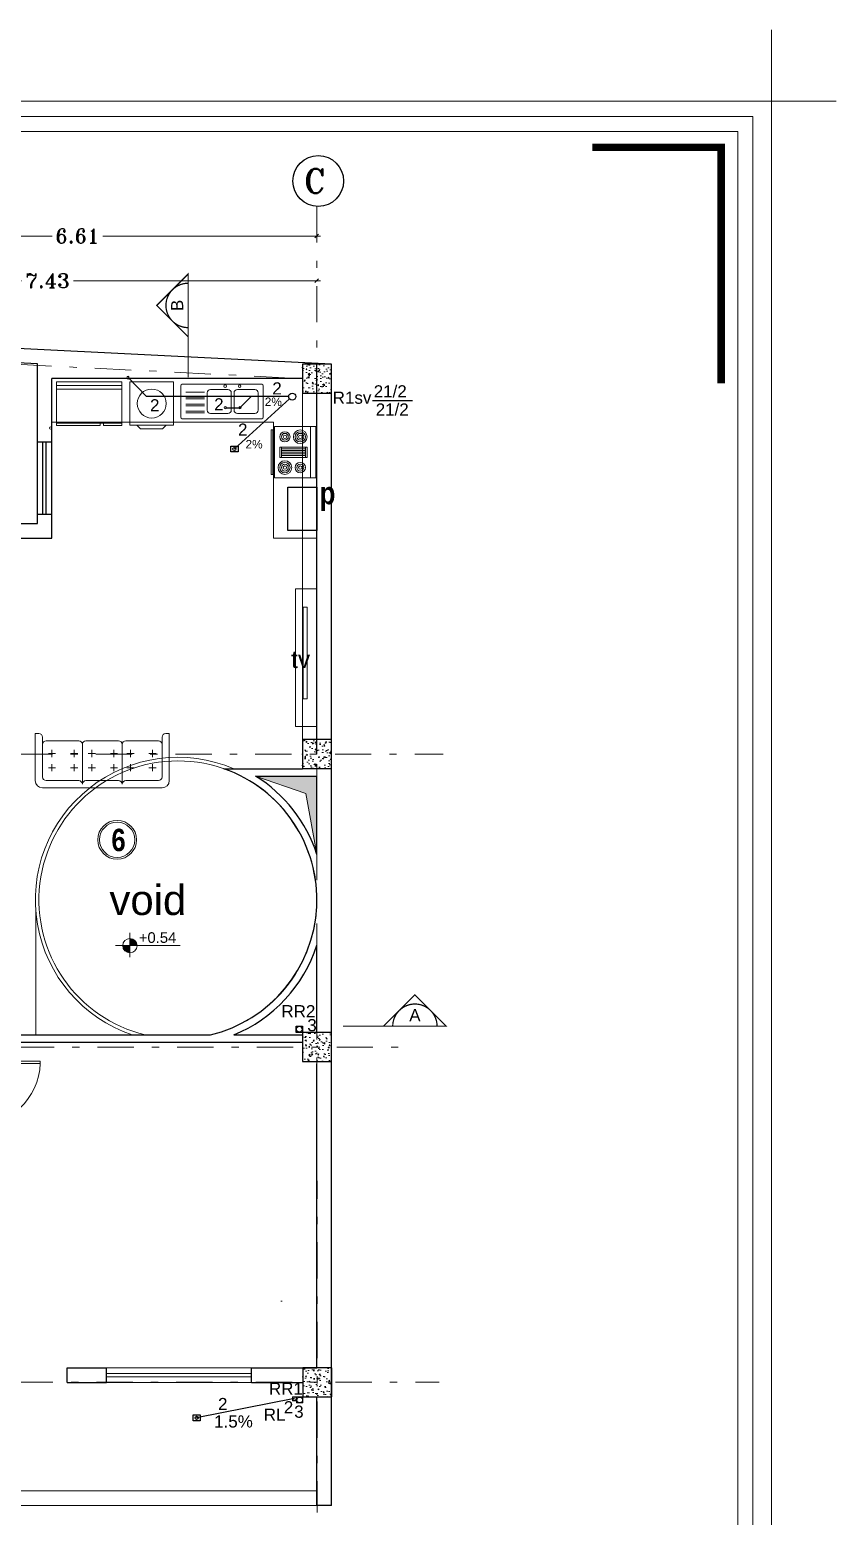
# Model space of a CAD drawing. Header units: inches. Extents: x 0 to 535, y -174 to 989.
# Drawn here: x 216.2 to 227.32, y 5.65 to 26.17 of the extents above; entities that cross this region are included whole.
import ezdxf
from ezdxf.enums import TextEntityAlignment as Align

# ---------------------------------------------------------------- set-up
doc = ezdxf.new("R2010")
doc.units = ezdxf.units.IN
doc.header["$MEASUREMENT"] = 0
doc.linetypes.add('DASHDOT', pattern=[1, 0.5, -0.25, 0, -0.25])
doc.linetypes.add('DASHDOT2', pattern=[0.5, 0.25, -0.125, 0, -0.125])
for name, color, linetype, lineweight in [('1', 1, 'Continuous', 9), ('AB', 1, 'DASHDOT2', 30), ('ax', 8, 'Continuous', 5), ('beton sabok', 9, 'Continuous', 5), ('dimension', 21, 'Continuous', 9), ('door', 1, 'Continuous', 5), ('FAZELAB', 1, 'Continuous', 30), ('font', 253, 'Continuous', 9), ('FUR', 252, 'Continuous', 5), ('Furniture', 175, 'Continuous', 5), ('kadr02$0$AEOCLG', 4, 'Continuous', 9), ('Kitchen', 7, 'Continuous', 5), ('wall', 51, 'Continuous', 25), ('window', 152, 'Continuous', 5)]:
    doc.layers.add(name, color=color, linetype=linetype, lineweight=lineweight)
doc.layers.add('Section', color=3, linetype='Continuous')
doc.styles.add('amir text b', font='swisscbo.ttf')
doc.styles.add('arial', font='arial.ttf')
doc.styles.add('ROMANT', font='romant')
doc.styles.get("Standard").update_dxf_attribs({"font": 'arial.ttf'})
doc.dimstyles.new('STANDARD$0', dxfattribs={"dimtxt": 0.2, "dimasz": 0.05, "dimexe": 0.05, "dimexo": 0.05, "dimgap": 0.05, "dimtad": 0, "dimzin": 0, "dimdsep": 46, "dimtxsty": 'ROMANT', "dimblk": 'OBLIQUE', "dimcen": 0, "dimdle": 0.05, "dimclrd": 256, "dimclre": 256, "dimclrt": 256, "dimadec": 0, "dimazin": 0, "dimtfac": 1, "dimtix": 1, "dimtofl": 0, "dimtmove": 1, "dimatfit": 3, "dimldrblk": 'OBLIQUE', "dimfxl": 1, "dimtolj": 1, "dimtzin": 0, "dimlwd": -1, "dimlwe": -1, "dimarcsym": 1})

# ---------------------------------------------------------------- blocks, each defined once
blk = doc.blocks.new('sofa25')
at = {"layer": 'Furniture'}
for p, q in [((0.825, 0.65), (-0.825, 0.65)), ((-0.925, 0.55), (-0.925, -0.1)), ((-0.825, -0.05), (-0.825, 0.5)), ((-0.775, 0.55), (-0.325, 0.55)), ((-0.694, 0.421), (-0.694, 0.322)), ((-0.389, 0.421), (-0.389, 0.322)), ((-0.275, 0.6), (-0.275, 0.05)), ((-0.225, 0.55), (0.225, 0.55)), ((-0.144, 0.421), (-0.144, 0.322)), ((0.161, 0.421), (0.161, 0.322)), ((0.275, 0.05), (0.275, 0.6)), ((0.325, 0.55), (0.775, 0.55)), ((0.389, 0.421), (0.389, 0.322)), ((0.694, 0.421), (0.694, 0.322)), ((0.825, 0.5), (0.825, -0.05)), ((0.925, -0.1), (0.925, 0.55)), ((-0.744, 0.372), (-0.644, 0.372)), ((-0.694, 0.226), (-0.694, 0.127)), ((-0.438, 0.372), (-0.339, 0.372)), ((-0.389, 0.226), (-0.389, 0.127)), ((-0.194, 0.372), (-0.094, 0.372)), ((-0.144, 0.226), (-0.144, 0.127)), ((0.112, 0.372), (0.211, 0.372)), ((0.161, 0.226), (0.161, 0.127)), ((0.438, 0.372), (0.339, 0.372)), ((0.389, 0.226), (0.389, 0.127)), ((0.744, 0.372), (0.644, 0.372)), ((0.694, 0.226), (0.694, 0.127)), ((-0.775, 0), (-0.325, 0)), ((-0.744, 0.176), (-0.644, 0.176)), ((-0.438, 0.176), (-0.339, 0.176)), ((-0.225, 0), (0.225, 0)), ((-0.194, 0.176), (-0.094, 0.176)), ((0.112, 0.176), (0.211, 0.176)), ((0.775, 0), (0.325, 0)), ((0.438, 0.176), (0.339, 0.176)), ((0.744, 0.176), (0.644, 0.176)), ((-0.925, -0.1), (-0.875, -0.1)), ((0.875, -0.1), (0.925, -0.1))]:
    blk.add_line(p, q, dxfattribs=at)
for centre, radius, start, end in [((-0.825, 0.55), 0.1, 90, 180), ((0.825, 0.55), 0.1, 0, 90), ((-0.775, 0.5), 0.05, 90, 180), ((-0.325, 0.6), 0.05, 270, 0), ((-0.225, 0.6), 0.05, 180, 270), ((0.225, 0.6), 0.05, 270, 0), ((0.325, 0.6), 0.05, 180, 270), ((0.775, 0.5), 0.05, 0, 90), ((-0.775, 0.05), 0.05, 180, 270), ((-0.325, 0.05), 0.05, 270, 0), ((-0.225, 0.05), 0.05, 180, 270), ((0.225, 0.05), 0.05, 270, 0), ((0.325, 0.05), 0.05, 180, 270), ((0.775, 0.05), 0.05, 270, 0), ((-0.875, -0.05), 0.05, 270, 0), ((0.875, -0.05), 0.05, 180, 270)]:
    blk.add_arc(centre, radius, start, end, dxfattribs=at)
blk = doc.blocks.new('ref12')
at = {"layer": 'Kitchen'}
for p, q in [((0, 0), (-0.9, 0)), ((-0.9, 0), (-0.9, -0.05)), ((0, -0.05), (0, 0)), ((-0.9, -0.05), (0, -0.05)), ((-0.9, -0.1), (-0.9, -0.05)), ((-0.9, -0.1), (-0.9, -0.6)), ((-0.9, -0.1), (0, -0.1)), ((0, -0.1), (0, -0.05)), ((0, -0.1), (0, -0.6)), ((-0.9, -0.57), (0, -0.57)), ((-0.9, -0.6), (-0.3, -0.6)), ((-0.3, -0.57), (-0.3, -0.6)), ((-0.25, -0.57), (-0.25, -0.6)), ((-0.25, -0.6), (0, -0.6))]:
    blk.add_line(p, q, dxfattribs=at)
blk = doc.blocks.new('co17')
at = {"layer": 'Kitchen'}
for p, q in [((-0.75, -0.075), (0, -0.075)), ((-0.45, -0.15), (-0.3, -0.15)), ((-0.425, -0.5), (-0.425, -0.15)), ((-0.4, -0.15), (-0.4, -0.5)), ((-0.375, -0.5), (-0.375, -0.15)), ((-0.35, -0.15), (-0.35, -0.5)), ((-0.325, -0.5), (-0.325, -0.15)), ((-0.6, -0.6), (-0.6, -0.625)), ((-0.55, -0.625), (-0.55, -0.6)), ((-0.3, -0.5), (-0.45, -0.5)), ((-0.2, -0.625), (-0.2, -0.6)), ((-0.15, -0.6), (-0.15, -0.625))]:
    blk.add_line(p, q, dxfattribs=at)
for points in [[(-0.75, -0.6), (-0.75, 0), (0, 0), (0, -0.6)], [(-0.45, -0.525), (-0.45, -0.125), (-0.3, -0.125), (-0.3, -0.525)], [(-0.7, -0.65), (-0.7, -0.625), (-0.05, -0.625), (-0.05, -0.65)]]:
    blk.add_lwpolyline(points, close=True, dxfattribs=at)
for centre, radius in [((-0.6, -0.225), 0.1), ((-0.6, -0.225), 0.075), ((-0.6, -0.225), 0.05), ((-0.6, -0.225), 0.025), ((-0.15, -0.225), 0.075), ((-0.15, -0.225), 0.05), ((-0.15, -0.225), 0.025), ((-0.6, -0.45), 0.075), ((-0.6, -0.45), 0.05), ((-0.6, -0.45), 0.025), ((-0.15, -0.45), 0.1), ((-0.15, -0.45), 0.075), ((-0.15, -0.45), 0.05), ((-0.15, -0.45), 0.025)]:
    blk.add_circle(centre, radius, dxfattribs=at)
blk = doc.blocks.new('WD_WIN4')
for p, q in [((-0.5, 0.5), (0.5, 0.5)), ((-0.5, 0.12), (0.5, 0.12)), ((-0.5, -0.12), (0.5, -0.12)), ((-0.5, -0.5), (0.5, -0.5))]:
    blk.add_line(p, q)
blk = doc.blocks.new('DR_D01')
for p, q in [((-0.45, 0.93), (-0.42, 0.93)), ((-0.45, 0.03), (-0.45, 0.93)), ((-0.42, 0.03), (-0.42, 0.93)), ((-0.5, 0.03), (-0.42, 0.03)), ((-0.5, 0.03), (-0.5, -0.03)), ((-0.45, 0.03), (-0.45, 0)), ((-0.45, 0), (-0.435, 0)), ((-0.435, 0), (-0.435, -0.03)), ((0.435, 0), (0.435, -0.03)), ((0.45, 0), (0.435, 0)), ((0.45, 0.03), (0.45, 0)), ((0.5, 0.03), (0.45, 0.03)), ((0.5, -0.03), (0.5, 0.03)), ((-0.435, -0.03), (-0.5, -0.03)), ((0.435, -0.03), (0.5, -0.03))]:
    blk.add_line(p, q)
blk.add_arc((-0.46, 0.021), 0.91, 0.5915, 87.4664)
blk = doc.blocks.new('beton')
at = {"layer": 'beton sabok'}
h = blk.add_hatch(dxfattribs=at)
h.set_pattern_fill('AR-CONC', color=256, scale=0.022857, angle=45)
h.set_pattern_definition([(95, (46.01481, 18.04323), (0.126069028, 0.105784475), [0.017142857, -0.18857143]), (40, (46.01481, 18.04323), (-0.14399821, 0.099147006), [0.013714286, -0.150857143]), (145.451444, (46.02532, 18.05205), (-0.01792918, 0.20493148), [0.014569187, -0.160261054]), (91.1842, (45.98248, 18.07555), (0.1992442, 0.14574029), [0.02571429, -0.28285714]), (141.635635, (45.9991, 18.0877), (-0.00637716, 0.30850552), [0.02185379, -0.24039172]), (36.184164, (45.98248, 18.07555), (-0.00637716, 0.30850552), [0.02057143, -0.22628571]), (66, (46.00673, 18.08364), (0.161547788, 0.03140171), [0.017142857, -0.18857143]), (11, (46.00673, 18.08364), (-0.07787625, 0.156527642), [0.013714286, -0.150857143]), (116.451445, (46.02019, 18.08625), (0.083671537, 0.18792935), [0.014569186, -0.160261054]), (82.5, (46.01481, 18.04323), (-0.0518384424, 0.055769101), [0, -0.149028571, 0, -0.153142857, 0, -0.151428571]), (52.5, (46.01481, 18.04323), (-0.021228101, 0.106265017), [0, -0.087314286, 0, -0.1456, 0, -0.057714286]), (12.5, (45.97877, 18.00719), (0.0899241525, 0.082633317), [0, -0.057142857, 0, -0.178285714, 0, -0.236571429]), (2.5, (45.9626, 17.99103), (0.07807771, 0.110436527), [0, -0.074285714, 0, -0.1184, 0, -0.168])])
h.paths.add_polyline_path([(326.844, 567.847), (327.244, 567.847), (327.244, 568.247), (326.844, 568.247)])
at = {"layer": 'wall'}
blk.add_lwpolyline([(327.244, 568.247), (327.244, 567.847), (326.844, 567.847), (326.844, 568.247)], close=True, dxfattribs=at)
blk = doc.blocks.new('_Oblique')
at = {"color": 0, "linetype": 'ByBlock', "lineweight": -2}
blk.add_line((-0.5, -0.5), (0.5, 0.5), dxfattribs=at)
blk = doc.blocks.new('*D167')
at = {"layer": 'Defpoints', "color": 0, "transparency": 16777216}
for p in [(32.954, 38.09), (32.763, 32.316), (32.926, 32.316)]:
    blk.add_point(p, dxfattribs=at)
at = {"layer": 'dimension', "transparency": 16777216}
for p, q in [((32.904, 38.09), (32.713, 38.09)), ((32.763, 38.14), (32.763, 35.563)), ((32.763, 32.266), (32.763, 34.844)), ((32.876, 32.316), (32.713, 32.316))]:
    blk.add_line(p, q, dxfattribs=at)
at = {"layer": 'dimension', "transparency": 16777216, "xscale": 0.05, "yscale": 0.05, "zscale": 0.05}
for p, rotation in [((32.763, 38.09), 90), ((32.763, 32.316), 270)]:
    blk.add_blockref('_Oblique', p, dxfattribs=dict(at, rotation=rotation))
at = {"layer": 'dimension', "transparency": 16777216, "insert": (32.763, 35.203), "char_height": 0.2, "attachment_point": 5, "rotation": 90, "style": 'ROMANT'}
blk.add_mtext('\\A1;5.77', dxfattribs=at)
blk = doc.blocks.new('*D168')
at = {"layer": 'Defpoints', "color": 0, "transparency": 16777216}
for p in [(32.467, 32.316), (32.406, 28.274), (32.763, 28.274)]:
    blk.add_point(p, dxfattribs=at)
at = {"layer": 'dimension', "transparency": 16777216}
for p, q in [((32.517, 32.316), (32.813, 32.316)), ((32.763, 32.366), (32.763, 30.664)), ((32.763, 28.224), (32.763, 29.926)), ((32.456, 28.274), (32.813, 28.274))]:
    blk.add_line(p, q, dxfattribs=at)
at = {"layer": 'dimension', "transparency": 16777216, "xscale": 0.05, "yscale": 0.05, "zscale": 0.05}
for p, rotation in [((32.763, 32.316), 90), ((32.763, 28.274), 270)]:
    blk.add_blockref('_Oblique', p, dxfattribs=dict(at, rotation=rotation))
at = {"layer": 'dimension', "transparency": 16777216, "insert": (32.763, 30.295), "char_height": 0.2, "attachment_point": 5, "rotation": 90, "style": 'ROMANT'}
blk.add_mtext('\\A1;4.04', dxfattribs=at)
blk = doc.blocks.new('*D169')
at = {"layer": 'Defpoints', "color": 0, "transparency": 16777216}
for p in [(33.172, 28.274), (32.763, 23.647), (33.172, 23.647)]:
    blk.add_point(p, dxfattribs=at)
at = {"layer": 'dimension', "transparency": 16777216}
for p, q in [((32.763, 28.324), (32.763, 26.325)), ((33.122, 28.274), (32.713, 28.274)), ((32.763, 23.597), (32.763, 25.596)), ((33.122, 23.647), (32.713, 23.647))]:
    blk.add_line(p, q, dxfattribs=at)
at = {"layer": 'dimension', "transparency": 16777216, "xscale": 0.05, "yscale": 0.05, "zscale": 0.05}
for p, rotation in [((32.763, 28.274), 90), ((32.763, 23.647), 270)]:
    blk.add_blockref('_Oblique', p, dxfattribs=dict(at, rotation=rotation))
at = {"layer": 'dimension', "transparency": 16777216, "insert": (32.763, 25.961), "char_height": 0.2, "attachment_point": 5, "rotation": 90, "style": 'ROMANT'}
blk.add_mtext('\\A1;4.63', dxfattribs=at)
blk = doc.blocks.new('*D170')
at = {"layer": 'Defpoints', "color": 0, "transparency": 16777216}
for p in [(38.306, 39.468), (38.306, 39.468), (33.975, 39.392)]:
    blk.add_point(p, dxfattribs=at)
at = {"layer": 'dimension', "transparency": 16777216}
for p, q in [((33.925, 39.468), (35.777, 39.468)), ((33.975, 39.442), (33.975, 39.518)), ((38.356, 39.468), (36.505, 39.468))]:
    blk.add_line(p, q, dxfattribs=at)
at = {"layer": 'dimension', "transparency": 16777216, "xscale": 0.05, "yscale": 0.05, "zscale": 0.05, "rotation": 180}
blk.add_blockref('_Oblique', (33.975, 39.468), dxfattribs=at)
at = {"layer": 'dimension', "transparency": 16777216, "xscale": 0.05, "yscale": 0.05, "zscale": 0.05}
blk.add_blockref('_Oblique', (38.306, 39.468), dxfattribs=at)
at = {"layer": 'dimension', "transparency": 16777216, "insert": (36.141, 39.468), "char_height": 0.2, "attachment_point": 5, "style": 'ROMANT'}
blk.add_mtext('\\A1;4.33', dxfattribs=at)
blk = doc.blocks.new('*D171')
at = {"layer": 'Defpoints', "color": 0, "transparency": 16777216}
for p in [(44.912, 39.597), (44.912, 39.469), (38.306, 38.703)]:
    blk.add_point(p, dxfattribs=at)
at = {"layer": 'dimension', "transparency": 16777216}
for p, q in [((38.256, 39.469), (41.259, 39.469)), ((38.306, 38.753), (38.306, 39.519)), ((44.962, 39.469), (41.959, 39.469)), ((44.912, 39.547), (44.912, 39.419))]:
    blk.add_line(p, q, dxfattribs=at)
at = {"layer": 'dimension', "transparency": 16777216, "xscale": 0.05, "yscale": 0.05, "zscale": 0.05, "rotation": 180}
blk.add_blockref('_Oblique', (38.306, 39.469), dxfattribs=at)
at = {"layer": 'dimension', "transparency": 16777216, "xscale": 0.05, "yscale": 0.05, "zscale": 0.05}
blk.add_blockref('_Oblique', (44.912, 39.469), dxfattribs=at)
at = {"layer": 'dimension', "transparency": 16777216, "insert": (41.609, 39.469), "char_height": 0.2, "attachment_point": 5, "style": 'ROMANT'}
blk.add_mtext('\\A1;6.61', dxfattribs=at)
blk = doc.blocks.new('*D172')
at = {"layer": 'Defpoints', "color": 0, "transparency": 16777216}
for p in [(37.481, 38.853), (44.912, 38.853), (44.912, 38.853)]:
    blk.add_point(p, dxfattribs=at)
at = {"layer": 'dimension', "transparency": 16777216}
for p, q in [((37.431, 38.853), (40.837, 38.853)), ((44.962, 38.853), (41.556, 38.853))]:
    blk.add_line(p, q, dxfattribs=at)
at = {"layer": 'dimension', "transparency": 16777216, "xscale": 0.05, "yscale": 0.05, "zscale": 0.05, "rotation": 180}
blk.add_blockref('_Oblique', (37.481, 38.853), dxfattribs=at)
at = {"layer": 'dimension', "transparency": 16777216, "xscale": 0.05, "yscale": 0.05, "zscale": 0.05}
blk.add_blockref('_Oblique', (44.912, 38.853), dxfattribs=at)
at = {"layer": 'dimension', "transparency": 16777216, "insert": (41.196, 38.853), "char_height": 0.2, "attachment_point": 5, "style": 'ROMANT'}
blk.add_mtext('\\A1;7.43', dxfattribs=at)
blk = doc.blocks.new('fgh')
at = {"layer": 'ax', "color": 67, "linetype": 'DASHDOT', "true_color": 0x727430}
for p, q in [((33.955, 39.879), (34.66, 22.701)), ((37.48, 39.879), (37.486, 31.832)), ((38.306, 39.881), (38.311, 21.997)), ((44.912, 39.879), (44.916, 21.85)), ((31.964, 38.14), (44.712, 37.501)), ((31.964, 32.316), (46.654, 32.316)), ((31.987, 28.274), (46.207, 28.274)), ((31.972, 23.647), (46.6, 23.647))]:
    blk.add_line(p, q, dxfattribs=at)
at = {"layer": 'dimension', "lineweight": -3}
for centre in [(33.974, 40.229), (37.418, 40.227), (38.343, 40.229), (44.932, 40.229), (31.615, 38.161), (31.614, 32.272), (31.628, 28.308), (31.625, 23.715)]:
    blk.add_circle(centre, 0.35, dxfattribs=at)
at = {"xscale": -1}
for p in [(361.082, -530.002), (364.525, -530.173), (371.957, -530.545), (361.334, -535.73), (365.352, -535.731), (371.957, -535.729), (361.503, -539.773), (365.353, -539.773), (371.958, -539.771), (361.709, -544.399), (365.361, -544.4), (371.963, -544.4)]:
    blk.add_blockref('beton', p, dxfattribs=at)
at = {"layer": 'dimension', "lineweight": -3, "style": 'ROMANT'}
for s, p in [('A', (33.82, 40.099)), ('B', (37.247, 40.054)), ('B', (38.173, 40.056)), ('C', (44.735, 40.062)), ('1', (31.466, 38.025)), ('2', (31.466, 32.136)), ('3', (31.48, 28.172)), ('4', (31.476, 23.579))]:
    blk.add_text(s, height=0.334, dxfattribs=at).set_placement(p)
at = {"layer": 'dimension'}
blk.add_text('/', height=0.139, dxfattribs=at).set_placement((37.508, 40.401))
for base, p1, p2, picture, middle in [((38.306, 39.468), (33.975, 39.392), (38.306, 39.468), '*D170', (36.141, 39.468)), ((44.912, 39.469), (38.306, 38.703), (44.912, 39.597), '*D171', (41.609, 39.469)), ((44.912, 38.853), (37.481, 38.853), (44.912, 38.853), '*D172', (41.196, 38.853))]:
    dim = blk.add_linear_dim(base=base, p1=p1, p2=p2, dimstyle='STANDARD$0', dxfattribs=at)
    dim.commit()
    dim.dimension.update_dxf_attribs({"geometry": picture, "text_midpoint": middle})
for base, p1, p2, picture, middle in [((32.763, 32.316), (32.954, 38.09), (32.926, 32.316), '*D167', (32.763, 35.203)), ((32.763, 28.274), (32.467, 32.316), (32.406, 28.274), '*D168', (32.763, 30.295)), ((32.763, 23.647), (33.172, 28.274), (33.172, 23.647), '*D169', (32.763, 25.961))]:
    dim = blk.add_linear_dim(base=base, p1=p1, p2=p2, angle=90, dimstyle='STANDARD$0', dxfattribs=at)
    dim.commit()
    dim.dimension.update_dxf_attribs({"geometry": picture, "text_midpoint": middle})

msp = doc.modelspace()

# ---------------------------------------------------------------- hatches: boundary and pattern name
at = {"layer": '1'}
h = msp.add_hatch(color=256, dxfattribs=at)
h.dxf.hatch_style = 1
h.paths.add_polyline_path([(220.157, 15.868), (219.312, 15.868), (220.007, 15.626), (220.157, 14.791)])
at = {"layer": 'font'}
h = msp.add_hatch(color=256, dxfattribs=at)
h.dxf.hatch_style = 1
h.paths.add_polyline_path([(217.676, 13.528, 0.413571), (217.575, 13.625), (217.575, 13.528)])
h.paths.add_polyline_path([(217.575, 13.427), (217.575, 13.528), (217.478, 13.528, 0.004741), (217.478, 13.526, 0.409311)])

# ---------------------------------------------------------------- linework, layer by layer
for p, q in [((216.3, 19.483), (216.3, 20.483)), ((216.376, 19.483), (216.376, 20.483)), ((216.424, 19.483), (216.424, 20.483)), ((216.5, 19.483), (216.5, 20.483))]:
    msp.add_line(p, q)
at = {"layer": '1'}
for p, q in [((220.007, 15.626), (219.312, 15.868)), ((220.157, 14.791), (220.007, 15.626))]:
    msp.add_line(p, q, dxfattribs=at)
for points in [[(213.463, -4.204), (226.171, -4.204), (226.171, 24.973), (205.726, 24.973), (205.726, -4.204), (213.463, -4.204)], [(225.965, -2.493), (225.965, 24.767), (205.932, 24.767), (205.932, -2.493)]]:
    msp.add_lwpolyline(points, dxfattribs=at)
at = {"layer": 'AB', "color": 7, "linetype": 'Continuous', "lineweight": 20}
msp.add_line((219.958, 21.154), (219.958, 16.37), dxfattribs=at)
at = {"layer": 'AB', "color": 1, "linetype": 'Continuous', "lineweight": 30}
msp.add_line((220.925, 21.051), (221.476, 21.051), dxfattribs=at)
for points in [[(218.969, 20.424), (219.07, 20.424), (219.07, 20.342), (218.969, 20.342)], [(218.448, 7.049), (218.549, 7.049), (218.549, 6.967), (218.448, 6.967)]]:
    msp.add_lwpolyline(points, close=True, dxfattribs=at)
for centre in [(219.019, 20.383), (218.498, 7.008)]:
    msp.add_circle(centre, 0.0217, dxfattribs=at)
at = {"layer": 'dimension', "color": 1, "linetype": 'Continuous', "lineweight": 30}
for p, q in [((219.757, 19.257), (219.757, 19.857)), ((219.757, 19.857), (220.157, 19.857)), ((220.157, 19.857), (220.157, 19.257)), ((220.157, 19.257), (219.757, 19.257))]:
    msp.add_line(p, q, dxfattribs=at)
at = {"layer": 'dimension', "const_width": 0.103}
msp.add_lwpolyline([(223.959, 24.547), (225.736, 24.547), (225.736, 21.29)], dxfattribs=at)
at = {"layer": 'door'}
for p, q in [((219.557, 20.754), (216.5, 20.754)), ((219.557, 19.15), (219.557, 20.754)), ((219.557, 19.15), (220.157, 19.15)), ((219.957, 15.968), (220.158, 15.968)), ((216.28, 13.993), (216.28, 12.295)), ((215.561, 6), (220.157, 6)), ((215.561, 5.8), (220.157, 5.8))]:
    msp.add_line(p, q, dxfattribs=at)
for radius, start, end in [(1.968, 66.8559, 251.3305), (1.918, 283.5706, 256.4294)]:
    msp.add_arc((218.24, 14.159), radius, start, end, dxfattribs=at)
at = {"layer": 'FAZELAB', "color": 1, "linetype": 'Continuous', "lineweight": 30}
for p, q in [((217.552, 21.369), (217.805, 21.106)), ((219.768, 21.106), (217.805, 21.106)), ((218.895, 20.953), (219.095, 20.953)), ((219.019, 20.383), (219.781, 21.073)), ((219.095, 20.953), (219.252, 21.106)), ((219.847, 7.274), (218.498, 7.008))]:
    msp.add_line(p, q, dxfattribs=at)
at = {"layer": 'FAZELAB', "color": 7, "linetype": 'Continuous', "lineweight": 20}
for p, q in [((219.821, 7.3), (219.964, 7.3)), ((219.821, 7.245), (219.821, 7.3)), ((219.877, 7.245), (219.821, 7.245)), ((219.877, 7.214), (219.877, 7.3)), ((219.964, 7.214), (219.877, 7.214)), ((219.964, 7.3), (219.964, 7.214))]:
    msp.add_line(p, q, dxfattribs=at)
at = {"layer": 'FAZELAB', "color": 1, "linetype": 'Continuous', "lineweight": 30}
msp.add_lwpolyline([(219.87, 12.416), (219.958, 12.416), (219.958, 12.328), (219.87, 12.328)], close=True, dxfattribs=at)
for centre, radius in [((219.817, 21.106), 0.0488), ((219.914, 12.373), 0.04), ((219.847, 7.274), 0.0255), ((219.92, 7.255), 0.04)]:
    msp.add_circle(centre, radius, dxfattribs=at)
at = {"layer": 'font'}
for p, q in [((217.577, 13.702), (217.577, 13.367)), ((218.272, 13.528), (217.378, 13.528))]:
    msp.add_line(p, q, dxfattribs=at)
for centre, radius in [((217.401, 14.988), 0.268), ((217.401, 14.988), 0.243), ((217.577, 13.526), 0.0988)]:
    msp.add_circle(centre, radius, dxfattribs=at)
at = {"layer": 'FUR', "color": 7}
for p, q in [((218.278, 20.82), (218.278, 21.257)), ((218.297, 21.276), (219.399, 21.276)), ((218.349, 21.169), (218.606, 21.169)), ((218.644, 20.919), (218.644, 21.157)), ((218.691, 21.204), (218.929, 21.204)), ((218.976, 20.919), (218.976, 21.157)), ((219.014, 20.919), (219.014, 21.157)), ((219.062, 21.204), (219.299, 21.204)), ((219.347, 20.919), (219.347, 21.157)), ((219.418, 20.82), (219.418, 21.257)), ((218.349, 21.097), (218.606, 21.097)), ((218.349, 21.074), (218.606, 21.074)), ((218.349, 21.002), (218.606, 21.002)), ((218.349, 20.979), (218.606, 20.979)), ((218.297, 20.801), (219.399, 20.801)), ((218.349, 20.907), (218.606, 20.907)), ((218.349, 20.884), (218.606, 20.884)), ((218.691, 20.872), (218.929, 20.872)), ((219.062, 20.872), (219.299, 20.872))]:
    msp.add_line(p, q, dxfattribs=at)
at = {"layer": 'FUR', "color": 1, "lineweight": 30}
for start, end in [(0, 180), (180, 359.2549)]:
    msp.add_arc((217.552, 21.369), 0.0166, start, end, dxfattribs=at)
at = {"layer": 'FUR', "color": 7}
for centre, radius, start, end in [((218.297, 21.257), 0.019, 90, 180), ((218.691, 21.157), 0.0475, 90, 180), ((218.892, 21.25), 0.0166, 0, 180), ((218.892, 21.25), 0.0166, 180, 0), ((218.929, 21.157), 0.0475, 0, 90), ((219.062, 21.157), 0.0475, 90, 180), ((219.092, 21.25), 0.0166, 0, 180), ((219.092, 21.25), 0.0166, 180, 0), ((219.299, 21.157), 0.0475, 0, 90), ((219.399, 21.257), 0.019, 0, 90), ((218.895, 20.953), 0.0166, 0, 180), ((218.895, 20.953), 0.0166, 180, 0), ((219.095, 20.953), 0.0166, 0, 180), ((219.095, 20.953), 0.0166, 180, 0), ((218.297, 20.82), 0.019, 180, 270), ((218.691, 20.919), 0.0475, 180, 270), ((218.929, 20.919), 0.0475, 270, 0), ((219.062, 20.919), 0.0475, 180, 270), ((219.299, 20.919), 0.0475, 270, 0), ((219.399, 20.82), 0.019, 270, 0), ((216.484, 20.672), 0.0166, 0, 180), ((216.484, 20.672), 0.0166, 180, 0)]:
    msp.add_arc(centre, radius, start, end, dxfattribs=at)
at = {"layer": 'Furniture', "color": 7}
for p, q in [((217.578, 21.31), (218.178, 21.31)), ((217.578, 20.71), (217.578, 21.31)), ((217.578, 20.71), (217.578, 21.31)), ((217.578, 21.31), (218.178, 21.31)), ((218.178, 21.31), (218.178, 20.71)), ((218.178, 21.31), (218.178, 20.71)), ((218.178, 20.71), (217.578, 20.71)), ((218.178, 20.71), (217.578, 20.71)), ((217.723, 20.66), (217.673, 20.71)), ((217.723, 20.66), (217.673, 20.71)), ((218.028, 20.66), (217.723, 20.66)), ((218.028, 20.66), (217.723, 20.66)), ((218.078, 20.71), (218.028, 20.66)), ((218.078, 20.71), (218.028, 20.66)), ((219.66, 8.619), (219.68, 8.619))]:
    msp.add_line(p, q, dxfattribs=at)
at = {"layer": 'Furniture'}
for points in [[(219.864, 16.554), (220.157, 16.554), (220.157, 18.451), (219.864, 18.451)], [(219.97, 16.932), (220.025, 16.932), (220.025, 18.197), (219.97, 18.197)]]:
    msp.add_lwpolyline(points, close=True, dxfattribs=at)
at = {"layer": 'Furniture', "color": 7}
msp.add_circle((217.878, 21.01), 0.2, dxfattribs=at)
msp.add_circle((217.878, 21.01), 0.2, dxfattribs=at)
at = {"layer": 'kadr02$0$AEOCLG'}
msp.add_lwpolyline([(226.43, 26.17), (226.43, 25.182), (227.324, 25.182)], dxfattribs=at)
msp.add_lwpolyline([(226.43, 25.182), (205.43, 25.182), (205.43, -4.518), (226.43, -4.518)], close=True, dxfattribs=at)
at = {"layer": 'Section', "color": 251, "const_width": 0.0173}
for points in [[(218.381, 21.931), (218.381, 22.798), (217.948, 22.365)], [(221.077, 12.415), (221.943, 12.415), (221.51, 12.848)]]:
    msp.add_lwpolyline(points, close=True, dxfattribs=at)
for points in [[(218.381, 22.058, -1), (218.381, 22.671, -1)], [(221.204, 12.415, -1), (221.816, 12.415, -1)]]:
    msp.add_lwpolyline(points, format="xyb", dxfattribs=at)
for points in [[(218.381, 21.956), (218.381, 21.374)], [(221.102, 12.415), (220.519, 12.415)]]:
    msp.add_lwpolyline(points, dxfattribs=at)
at = {"layer": 'wall'}
for p, q in [((220.357, 21.554), (209.06, 22.12)), ((216.3, 21.557), (213.3, 21.707)), ((216.3, 20.483), (216.3, 21.557)), ((220.157, 16.168), (220.157, 21.554)), ((220.357, 5.8), (220.357, 21.554)), ((219.957, 21.354), (216.5, 21.354)), ((216.5, 20.483), (216.5, 21.354)), ((220.157, 21.354), (220.157, 21.354)), ((220.157, 16.368), (220.157, 21.154)), ((216.3, 20.483), (216.5, 20.483)), ((215.561, 19.354), (216.3, 19.354)), ((216.3, 19.354), (216.3, 19.483)), ((216.3, 19.483), (216.5, 19.483)), ((216.5, 19.154), (216.5, 19.483)), ((215.561, 19.154), (216.5, 19.154)), ((218.876, 15.968), (219.957, 15.968)), ((219.312, 15.868), (220.157, 15.868)), ((220.157, 14.791), (220.157, 15.868)), ((220.157, 14.085), (220.157, 14.234)), ((220.157, 14.085), (220.157, 14.234)), ((220.157, 12.328), (220.157, 13.527)), ((215.361, 12.295), (218.69, 12.295)), ((215.461, 12.295), (218.69, 12.295)), ((215.461, 12.195), (219.957, 12.195)), ((219.012, 12.295), (219.957, 12.295)), ((216.712, 7.698), (217.256, 7.698)), ((216.712, 7.498), (216.712, 7.698)), ((217.256, 7.498), (217.256, 7.698)), ((219.256, 7.698), (220.157, 7.698)), ((219.256, 7.498), (219.256, 7.698)), ((216.712, 7.498), (217.256, 7.498)), ((219.256, 7.498), (219.957, 7.498)), ((220.157, 5.8), (220.157, 7.3)), ((220.357, 5.8), (220.157, 5.8))]:
    msp.add_line(p, q, dxfattribs=at)
at = {"layer": 'wall', "color": 7}
msp.add_line((220.157, 7.698), (220.157, 11.895), dxfattribs=at)
at = {"layer": 'wall'}
for radius, start, end in [(1.918, 283.5706, 70.6468), (2.018, 18.1284, 57.9053), (2.018, 292.4964, 341.8952)]:
    msp.add_arc((218.24, 14.159), radius, start, end, dxfattribs=at)

# ---------------------------------------------------------------- block references
at = {"layer": 'door', "color": 7}
msp.add_blockref('fgh', (175.244, -16.147), dxfattribs=at)
at = {"layer": 'Furniture'}
msp.add_blockref('ref12', (217.465, 21.309), dxfattribs=at)
at = {"layer": 'Furniture', "xscale": 0.9448818897635647, "yscale": 0.9448818897635647, "zscale": 0.9448818897635647, "rotation": 270}
msp.add_blockref('co17', (220.141, 19.984), dxfattribs=at)
at = {"layer": 'Furniture', "xscale": -1, "rotation": 180}
msp.add_blockref('sofa25', (217.196, 16.355), dxfattribs=at)
at = {"layer": 'window', "rotation": 270}
msp.add_blockref('DR_D01', (215.411, 11.481), dxfattribs=at)
at = {"layer": 'window', "xscale": -2, "yscale": 0.2, "zscale": 2, "rotation": 180}
msp.add_blockref('WD_WIN4', (218.256, 7.598), dxfattribs=at)

# ---------------------------------------------------------------- texts
msp.add_text('void', height=0.4138).set_placement((217.295, 13.95))
at = {"layer": 'font', "color": 1}
for s, height, p in [('2', 0.168, (219.542, 21.135)), ('R1sv', 0.1676, (220.376, 21.007)), ('21/2', 0.1676, (220.942, 21.095)), ('2', 0.168, (217.855, 20.902)), ('2', 0.168, (218.74, 20.915)), ('2%%%', 0.1173, (219.438, 20.976)), ('21/2', 0.1676, (220.969, 20.844)), ('2', 0.168, (219.069, 20.566)), ('2%%%', 0.1173, (219.172, 20.39)), ('RR2', 0.1676, (219.668, 12.538)), ('3', 0.168, (220.025, 12.345)), ('RR1', 0.1676, (219.496, 7.327)), ('2', 0.168, (218.793, 7.115)), ('2', 0.168, (219.701, 7.07)), ('1.5%%%', 0.1676, (218.74, 6.875)), ('RL', 0.1676, (219.424, 6.969)), ('3', 0.168, (219.844, 7.01))]:
    msp.add_text(s, height=height, dxfattribs=at).set_placement(p)
at = {"layer": 'font'}
msp.add_text('+0.54', height=0.1466, dxfattribs=at).set_placement((217.7, 13.565))
at = {"layer": 'font', "color": 1, "insert": (220.196, 19.929), "char_height": 0.309, "attachment_point": 1, "style": 'amir text b'}
msp.add_mtext_dynamic_manual_height_columns('p', width=0.24694, gutter_width=1.031, heights=[0], dxfattribs=at)
at = {"layer": 'font', "insert": (217.322, 15.14), "char_height": 0.309, "attachment_point": 1, "style": 'amir text b'}
msp.add_mtext_dynamic_manual_height_columns('6', width=0.24694, gutter_width=1.031, heights=[0], dxfattribs=at)
at = {"layer": 'Furniture'}
msp.add_text('tv', height=0.2425, rotation=360, dxfattribs=at).set_placement((219.801, 17.359))
at = {"layer": 'Section', "style": 'arial', "flags": 4}
msp.add_attdef('B', text='A', height=0.167, rotation=90, dxfattribs=at).set_placement((218.229, 22.365), align=Align.MIDDLE)
msp.add_attdef('A', text='A', height=0.167, dxfattribs=at).set_placement((221.51, 12.567), align=Align.MIDDLE)

doc.saveas('drawing.dxf')
